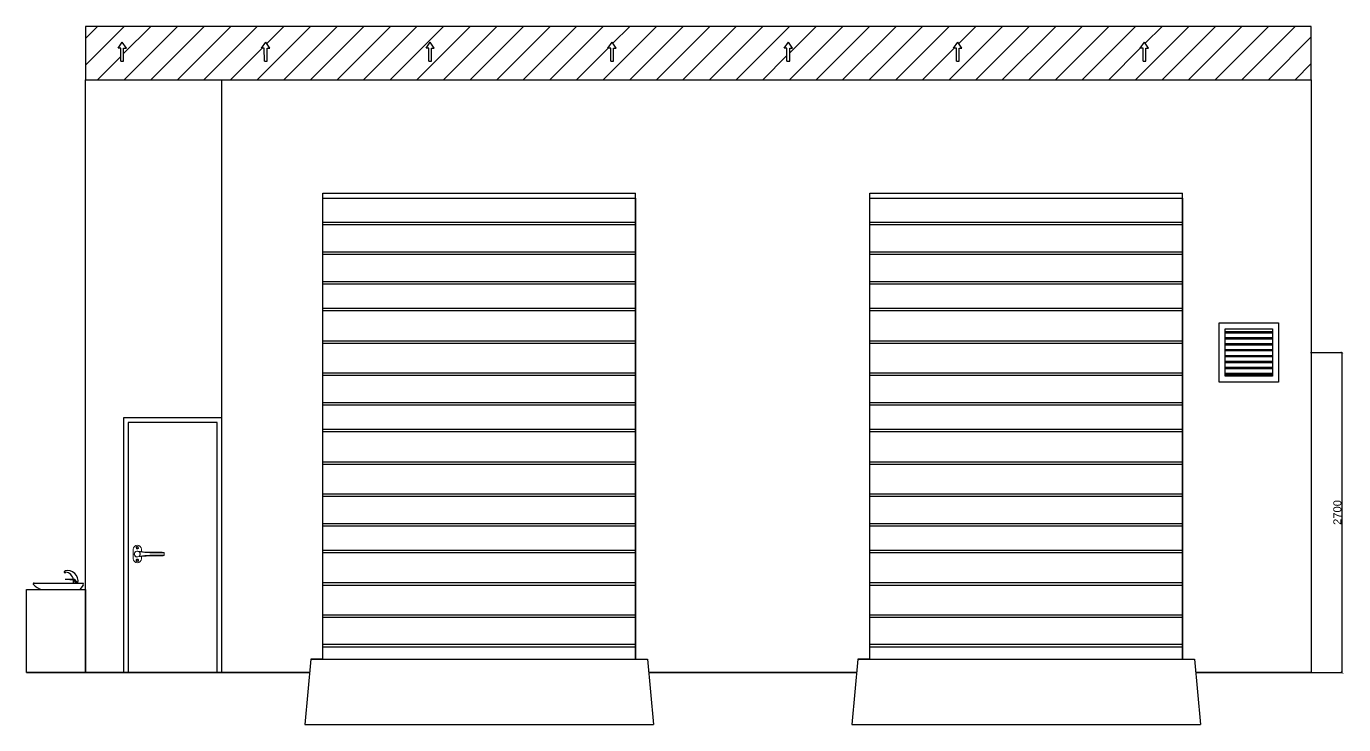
# Model space of a CAD drawing. Header units: millimetres. Extents: x -152054 to 94068, y -14280 to 91468.
# Drawn here: x -39533 to -28420, y 25382 to 31271 of the extents above; entities that cross this region are included whole.
import ezdxf

# ---------------------------------------------------------------- set-up
doc = ezdxf.new("R2010")
doc.units = ezdxf.units.MM
doc.linetypes.add('DASHED', pattern=[0.75, 0.5, -0.25])
doc.layers.add('001_Dark_1 5', color=7, linetype='Continuous', lineweight=0)
doc.styles.get("Standard").update_dxf_attribs({"font": 'arial.ttf'})
doc.dimstyles.new('ISO-25', dxfattribs={"dimtxt": 67.5, "dimasz": 22.5, "dimexe": 1.25, "dimexo": 0.625, "dimgap": 5.63, "dimtad": 1, "dimtoh": 1, "dimdec": 0, "dimtxsty": 'Standard', "dimblk": 'ARCHTICK', "dimcen": 2.5, "dimclrd": 40, "dimclre": 40, "dimclrt": 1, "dimadec": 0, "dimazin": 0, "dimtfac": 1, "dimtdec": 0, "dimtmove": 0, "dimatfit": 3, "dimldrblk": 'BOXFILLED', "dimfxl": 1, "dimarcsym": 0})

# ---------------------------------------------------------------- blocks, each defined once
blk = doc.blocks.new('_ArchTick')
at = {"color": 0, "linetype": 'ByBlock', "const_width": 0.15}
blk.add_lwpolyline([(-0.5, -0.5), (0.5, 0.5)], dxfattribs=at)
blk = doc.blocks.new('*D191')
at = {"color": 40, "lineweight": -2, "transparency": 16777216}
for p, q in [((-28700, 28521), (-28431, 28521)), ((-28433, 25821), (-28433, 28521)), ((-28693, 25821), (-28431, 25821))]:
    blk.add_line(p, q, dxfattribs=at)
at = {"layer": 'Defpoints', "color": 0, "transparency": 16777216}
for p in [(-28700, 28521), (-28433, 28521), (-28693, 25821)]:
    blk.add_point(p, dxfattribs=at)
at = {"color": 40, "lineweight": -2, "transparency": 16777216, "xscale": 22.5, "yscale": 22.5, "zscale": 22.5}
for p, rotation in [((-28433, 28521), 90), ((-28433, 25821), 270)]:
    blk.add_blockref('_ArchTick', p, dxfattribs=dict(at, rotation=rotation))
at = {"color": 1, "transparency": 16777216, "insert": (-28473, 27171), "char_height": 67.5, "attachment_point": 5, "rotation": 90}
blk.add_mtext('2700', dxfattribs=at)
blk = doc.blocks.new('_BoxFilled')
at = {"color": 0, "linetype": 'ByBlock', "lineweight": -2}
blk.add_line((-0.5, 0), (-1, 0), dxfattribs=at)
at = {"color": 0, "linetype": 'ByBlock'}
blk.add_solid([(-0.5, 0.5), (0.5, 0.5), (-0.5, -0.5), (0.5, -0.5)], dxfattribs=at)

msp = doc.modelspace()

# ---------------------------------------------------------------- hatches: boundary and pattern name
h = msp.add_hatch()
h.set_pattern_fill('ANSI31', color=3, scale=50)
h.set_pattern_definition([(45, (6411.28, -14535.73), (-112.2532, 112.2532), [])])
h.paths.add_polyline_path([(-28693.4, 31270.7), (-39033.4, 31270.7), (-39033.4, 30820.7), (-28693.4, 30820.7)])
h.paths.add_polyline_path([(-36092, 31086.6), (-36115.2, 31086.6), (-36115, 30976.4), (-36138.3, 30976.4), (-36138.4, 31086.5), (-36161.7, 31086.5), (-36126.9, 31137.6)], flags=16)
h.paths.add_polyline_path([(-34626.5, 31086.5), (-34591.7, 31137.6), (-34556.8, 31086.6), (-34580, 31086.6), (-34579.9, 30976.4), (-34603.1, 30976.4), (-34603.3, 31086.5)], flags=16)
h.paths.add_polyline_path([(-37479.2, 31086.6), (-37502.4, 31086.6), (-37502.3, 30976.4), (-37525.5, 30976.4), (-37525.7, 31086.5), (-37548.9, 31086.5), (-37514.1, 31137.6)], flags=16)
h.paths.add_polyline_path([(-33139.7, 31086.5), (-33104.9, 31137.6), (-33070, 31086.6), (-33093.2, 31086.6), (-33093, 30976.4), (-33116.3, 30976.4), (-33116.4, 31086.5)], flags=16)
h.paths.add_polyline_path([(-38689.7, 31086.6), (-38712.9, 31086.6), (-38712.8, 30976.4), (-38736, 30976.4), (-38736.2, 31086.5), (-38759.4, 31086.5), (-38724.6, 31137.6)], flags=16)
h.paths.add_polyline_path([(-31710.7, 31086.5), (-31675.9, 31137.6), (-31640.9, 31086.6), (-31664.2, 31086.6), (-31664, 30976.4), (-31687.2, 30976.4), (-31687.4, 31086.5)], flags=16)
h.paths.add_polyline_path([(-30135.7, 31086.5), (-30100.9, 31137.6), (-30066, 31086.6), (-30089.2, 31086.6), (-30089.1, 30976.4), (-30112.3, 30976.4), (-30112.5, 31086.5)], flags=16)
h = msp.add_hatch()
h.set_pattern_fill('ANSI32', color=3)
h.set_pattern_definition([(45, (6411.281, -14535.726), (-6.7351921, 6.7351921), []), (45, (6415.771, -14535.726), (-6.7351921, 6.7351921), [])])
h.paths.add_polyline_path([(-29020.1, 28696.1), (-29420.1, 28696.1), (-29420.1, 28686.1), (-29020.1, 28686.1)])
h.paths.add_polyline_path([(-29020.1, 28646.1), (-29420.1, 28646.1), (-29420.1, 28636.1), (-29020.1, 28636.1)])
h.paths.add_polyline_path([(-29020.1, 28596.1), (-29420.1, 28596.1), (-29420.1, 28586.1), (-29020.1, 28586.1)])
h.paths.add_polyline_path([(-29020.1, 28546.1), (-29420.1, 28546.1), (-29420.1, 28536.1), (-29020.1, 28536.1)])
h.paths.add_polyline_path([(-29020.1, 28496.1), (-29420.1, 28496.1), (-29420.1, 28486.1), (-29020.1, 28486.1)])
h.paths.add_polyline_path([(-29020.1, 28446.1), (-29420.1, 28446.1), (-29420.1, 28436.1), (-29020.1, 28436.1)])
h.paths.add_polyline_path([(-29020.1, 28396.1), (-29420.1, 28396.1), (-29420.1, 28386.1), (-29020.1, 28386.1)])
h.paths.add_polyline_path([(-29020.1, 28346.1), (-29420.1, 28346.1), (-29420.1, 28336.1), (-29020.1, 28336.1)])

# ---------------------------------------------------------------- linework, layer by layer
for points in [[(-39033.4, 30820.7), (-28693.4, 30820.7), (-28693.4, 31270.7), (-39033.4, 31270.7)], [(-29470.1, 28771.1), (-28970.1, 28771.1), (-28970.1, 28271.1), (-29470.1, 28271.1)], [(-39533.4, 26521), (-39033.4, 26521), (-39033.4, 25820.7), (-39533.4, 25820.7)]]:
    msp.add_lwpolyline(points, close=True)
for points in [[(-38736.2, 31086.5), (-38759.4, 31086.5), (-38724.6, 31137.6)], [(-38712.9, 31086.6), (-38689.7, 31086.6), (-38724.6, 31137.6)], [(-37525.7, 31086.5), (-37548.9, 31086.5), (-37514.1, 31137.6)], [(-37502.4, 31086.6), (-37479.2, 31086.6), (-37514.1, 31137.6)], [(-36138.4, 31086.5), (-36161.7, 31086.5), (-36126.9, 31137.6)], [(-36115.2, 31086.6), (-36092, 31086.6), (-36126.9, 31137.6)], [(-34603.3, 31086.5), (-34626.5, 31086.5), (-34591.7, 31137.6)], [(-34580, 31086.6), (-34556.8, 31086.6), (-34591.7, 31137.6)], [(-33116.4, 31086.5), (-33139.7, 31086.5), (-33104.9, 31137.6)], [(-33093.2, 31086.6), (-33070, 31086.6), (-33104.9, 31137.6)], [(-31687.4, 31086.5), (-31710.7, 31086.5), (-31675.9, 31137.6)], [(-31664.2, 31086.6), (-31640.9, 31086.6), (-31675.9, 31137.6)], [(-30112.5, 31086.5), (-30135.7, 31086.5), (-30100.9, 31137.6)], [(-30089.2, 31086.6), (-30066, 31086.6), (-30100.9, 31137.6)], [(-38736, 30976.4), (-38736.2, 31086.5)], [(-38712.8, 30976.4), (-38712.9, 31086.6)], [(-37525.5, 30976.4), (-37525.7, 31086.5)], [(-37502.3, 30976.4), (-37502.4, 31086.6)], [(-36138.3, 30976.4), (-36138.4, 31086.5)], [(-36115, 30976.4), (-36115.2, 31086.6)], [(-34603.1, 30976.4), (-34603.3, 31086.5)], [(-34579.9, 30976.4), (-34580, 31086.6)], [(-33116.3, 30976.4), (-33116.4, 31086.5)], [(-33093, 30976.4), (-33093.2, 31086.6)], [(-31687.2, 30976.4), (-31687.4, 31086.5)], [(-31664, 30976.4), (-31664.2, 31086.6)], [(-30112.3, 30976.4), (-30112.5, 31086.5)], [(-30089.1, 30976.4), (-30089.2, 31086.6)], [(-38736, 30976.4), (-38712.8, 30976.4)], [(-37525.5, 30976.4), (-37502.3, 30976.4)], [(-36138.3, 30976.4), (-36115, 30976.4)], [(-34603.1, 30976.4), (-34579.9, 30976.4)], [(-33116.3, 30976.4), (-33093, 30976.4)], [(-31687.2, 30976.4), (-31664, 30976.4)], [(-30112.3, 30976.4), (-30089.1, 30976.4)], [(-39033.4, 25820.7), (-39033.4, 30820.7), (-28693.4, 30820.7)], [(-37143.4, 25820.7), (-39033.4, 25820.7), (-39033.4, 30820.7), (-28693.4, 30820.7), (-28693.4, 25820.7), (-29668.4, 25820.7)], [(-37883.4, 25820.7), (-37883.4, 30820.7)], [(-37033.2, 29864.1), (-34393.4, 29864.1)], [(-37033.2, 25933.5), (-37033.2, 29864.1)], [(-37033.2, 25933.5), (-37033.2, 29820.7), (-34393.4, 29820.7), (-34393.4, 25933.5)], [(-34393.4, 25933.5), (-34393.4, 29864.1)], [(-32418.4, 29864.1), (-29778.4, 29864.1)], [(-32418.4, 25933.5), (-32418.4, 29864.1)], [(-32418.4, 25933.5), (-32418.4, 29820.7), (-29778.7, 29820.7), (-29778.7, 25933.5)], [(-29778.4, 25933.5), (-29778.4, 29864.1)], [(-37033.2, 29619.3), (-34393.4, 29619.3)], [(-37033.2, 29599.3), (-34393.4, 29599.3)], [(-32418.4, 29619.3), (-29778.7, 29619.3)], [(-32418.4, 29599.3), (-29778.7, 29599.3)], [(-37033.2, 29369.3), (-34393.4, 29369.3)], [(-37033.2, 29349.3), (-34393.4, 29349.3)], [(-32418.4, 29369.3), (-29778.7, 29369.3)], [(-32418.4, 29349.3), (-29778.7, 29349.3)], [(-37033.2, 29119.3), (-34393.4, 29119.3)], [(-32418.4, 29119.3), (-29778.7, 29119.3)], [(-37033.2, 29099.3), (-34393.4, 29099.3)], [(-32418.4, 29099.3), (-29778.7, 29099.3)], [(-37033.2, 28894.3), (-34393.4, 28894.3)], [(-37033.2, 28874.3), (-34393.4, 28874.3)], [(-32418.4, 28894.3), (-29778.7, 28894.3)], [(-32418.4, 28874.3), (-29778.7, 28874.3)], [(-29420.1, 28721.1), (-29020.1, 28721.1), (-29020.1, 28321.1), (-29420.1, 28321.1), (-29420.1, 28721.1)], [(-29420.1, 28721.1), (-29020.1, 28721.1)], [(-29420.1, 28696.1), (-29020.1, 28696.1)], [(-29420.1, 28686.1), (-29020.1, 28686.1)], [(-37033.2, 28619.3), (-34393.4, 28619.3)], [(-37033.2, 28599.3), (-34393.4, 28599.3)], [(-32418.4, 28619.3), (-29778.7, 28619.3)], [(-32418.4, 28599.3), (-29778.7, 28599.3)], [(-29420.1, 28646.1), (-29020.1, 28646.1)], [(-29420.1, 28636.1), (-29020.1, 28636.1)], [(-29420.1, 28596.1), (-29020.1, 28596.1)], [(-29420.1, 28586.1), (-29020.1, 28586.1)], [(-29420.1, 28546.1), (-29020.1, 28546.1)], [(-29420.1, 28536.1), (-29020.1, 28536.1)], [(-29420.1, 28496.1), (-29020.1, 28496.1)], [(-29420.1, 28486.1), (-29020.1, 28486.1)], [(-37033.2, 28349.3), (-34393.4, 28349.3)], [(-32418.4, 28349.3), (-29778.7, 28349.3)], [(-29420.1, 28446.1), (-29020.1, 28446.1)], [(-29420.1, 28436.1), (-29020.1, 28436.1)], [(-29420.1, 28396.1), (-29020.1, 28396.1)], [(-29420.1, 28386.1), (-29020.1, 28386.1)], [(-29420.1, 28346.1), (-29020.1, 28346.1)], [(-37033.2, 28329.3), (-34393.4, 28329.3)], [(-32418.4, 28329.3), (-29778.7, 28329.3)], [(-29420.1, 28336.1), (-29020.1, 28336.1)], [(-37033.2, 28099.3), (-34393.4, 28099.3)], [(-37033.2, 28079.3), (-34393.4, 28079.3)], [(-32418.4, 28099.3), (-29778.7, 28099.3)], [(-32418.4, 28079.3), (-29778.7, 28079.3)], [(-37883.4, 25820.7), (-37883.4, 27970.7), (-38713.8, 27970.7), (-38713.8, 25820.7), (-37883.4, 25820.7)], [(-37923.4, 25820.7), (-37923.4, 27930.7), (-38673.8, 27930.7), (-38673.8, 25820.7)], [(-37033.2, 27874.3), (-34393.4, 27874.3)], [(-37033.2, 27854.3), (-34393.4, 27854.3)], [(-32418.4, 27874.3), (-29778.7, 27874.3)], [(-32418.4, 27854.3), (-29778.7, 27854.3)], [(-37033.2, 27599.3), (-34393.4, 27599.3)], [(-37033.2, 27579.3), (-34393.4, 27579.3)], [(-32418.4, 27599.3), (-29778.7, 27599.3)], [(-32418.4, 27579.3), (-29778.7, 27579.3)], [(-37033.2, 27329.3), (-34393.4, 27329.3)], [(-37033.2, 27309.3), (-34393.4, 27309.3)], [(-32418.4, 27329.3), (-29778.7, 27329.3)], [(-32418.4, 27309.3), (-29778.7, 27309.3)], [(-37033.2, 27079.3), (-34393.4, 27079.3)], [(-37033.2, 27059.3), (-34393.4, 27059.3)], [(-32418.4, 27079.3), (-29778.7, 27079.3)], [(-32418.4, 27059.3), (-29778.7, 27059.3)], [(-37033.2, 26854.3), (-34393.4, 26854.3)], [(-37033.2, 26834.3), (-34393.4, 26834.3)], [(-32418.4, 26854.3), (-29778.7, 26854.3)], [(-32418.4, 26834.3), (-29778.7, 26834.3)], [(-39211.6, 26672.8), (-39208.6, 26678.4)], [(-39211.6, 26672.8), (-39202.1, 26668.8)], [(-39467.8, 26574.5), (-39052.9, 26574.5)], [(-39214.5, 26665.3), (-39205, 26661.2)], [(-39098.8, 26574.5), (-39124, 26606.7), (-39205.4, 26606.7)], [(-39113.2, 26574.5), (-39130.7, 26601.5), (-39205.4, 26606.7)], [(-37033.2, 26579.3), (-34393.4, 26579.3)], [(-32418.4, 26579.3), (-29778.7, 26579.3)], [(-39055.1, 26557.9), (-39083.1, 26521)], [(-37033.2, 26559.3), (-34393.4, 26559.3)], [(-32418.4, 26559.3), (-29778.7, 26559.3)], [(-37033.2, 26309.3), (-34393.4, 26309.3)], [(-37033.2, 26289.3), (-34393.4, 26289.3)], [(-32418.4, 26309.3), (-29778.7, 26309.3)], [(-32418.4, 26289.3), (-29778.7, 26289.3)], [(-37033.2, 26059.3), (-34393.4, 26059.3)], [(-37033.2, 26039.3), (-34393.4, 26039.3)], [(-32418.4, 26059.3), (-29778.7, 26059.3)], [(-32418.4, 26039.3), (-29778.7, 26039.3)], [(-37133.2, 25933.5), (-37183.2, 25381.9)], [(-37033.2, 25933.5), (-37133.2, 25933.5)], [(-37129.6, 25933.5), (-34293.4, 25933.5)], [(-34393.4, 25933.5), (-34293.4, 25933.5), (-34243.4, 25381.9)], [(-32518.4, 25933.5), (-32568.4, 25381.9)], [(-32418.4, 25933.5), (-32518.4, 25933.5)], [(-32514.9, 25933.5), (-29678.7, 25933.5)], [(-29778.7, 25933.5), (-29678.7, 25933.5), (-29628.7, 25381.9)], [(-39533.4, 25820.7), (-37143.4, 25820.7)], [(-34283.2, 25820.7), (-32528.7, 25820.7)], [(-32528.7, 25820.7), (-34283.2, 25820.7)], [(-29668.4, 25820.7), (-28693.4, 25820.7)], [(-37183.2, 25381.9), (-34243.4, 25381.9)], [(-32568.4, 25381.9), (-29628.7, 25381.9)]]:
    msp.add_lwpolyline(points)
for centre, radius, start, end in [((-39209.9, 26667.8), 5.3, 109.16359, 208.99769), ((-39187.5, 26590.7), 90.2, 349.6598, 103.51023), ((-39468.6, 26567.9), 6.68, 83.40232, 225.4), ((-39362.2, 26667.5), 152.4, 223.2171, 254.00817), ((-39208, 26666.7), 6.23, 298.458, 19.70328), ((-39213.3, 26591.2), 78.4, 11.35825, 81.80537), ((-39213.3, 26591.2), 78.4, 347.69394, 7.67308), ((-39069.7, 26568.2), 17.9, 324.71605, 20.62727)]:
    msp.add_arc(centre, radius, start, end)
at = {"layer": '001_Dark_1 5', "linetype": 'Continuous'}
for p, q in [((-38631.9, 26860.4), (-38631.9, 26781)), ((-38563.2, 26840.1), (-38563.2, 26860.4)), ((-38563.2, 26781), (-38563.2, 26801.4)), ((-38500.3, 26837.1), (-38401.2, 26837.1)), ((-38401.2, 26804.3), (-38500.3, 26804.3)), ((-38490.8, 26831.5), (-38373.6, 26831.5)), ((-38373.6, 26809.9), (-38490.8, 26809.9)), ((-38371.1, 26831.5), (-38371.1, 26809.9))]:
    msp.add_line(p, q, dxfattribs=at)
at = {"layer": '001_Dark_1 5', "linetype": 'DASHED'}
for centre, radius in [((-38597.5, 26873.6), 10.6), ((-38597.5, 26873.6), 6.35), ((-38597.5, 26767.8), 10.6), ((-38597.5, 26767.8), 6.35)]:
    msp.add_circle(centre, radius, dxfattribs=at)
at = {"layer": '001_Dark_1 5', "linetype": 'Continuous'}
for centre, radius, start, end in [((-38597.5, 26860.4), 34.4, 0, 180), ((-38597.5, 26820.7), 25.4, 58.7771, 301.2229), ((-38597.5, 26820.7), 23.3, 81.90917, 278.09083), ((-38500.3, 27504.8), 667.7, 261.90917, 270), ((-38500.3, 26136.6), 667.7, 90, 98.09083), ((-38482.2, 27337.2), 505.7, 259.55562, 269.02108), ((-38482.2, 26304.3), 505.7, 90.97892, 100.44438), ((-38402.5, 26730.8), 106.3, 73.28547, 89.26281), ((-38402.5, 26910.6), 106.3, 270.73719, 286.71453), ((-38372.3, 26831.5), 1.19, 0, 73.31327), ((-38372.3, 26809.9), 1.19, 286.68673, 0), ((-38597.5, 26781), 34.4, 180, 0)]:
    msp.add_arc(centre, radius, start, end, dxfattribs=at)
at = {"layer": '001_Dark_1 5', "linetype": 'DASHED'}
for radius, start, end in [(23.3, 278.09083, 81.90917), (25.4, 301.2229, 58.7771)]:
    msp.add_arc((-38597.5, 26820.7), radius, start, end, dxfattribs=at)

# ---------------------------------------------------------------- dimensions: what is measured, and where the dimension line sits
dim = msp.add_linear_dim(base=(-28432.6, 28521.1), p1=(-28693.4, 25820.7), p2=(-28700.4, 28521.1), angle=90, dimstyle='ISO-25')
dim.commit()
dim.dimension.update_dxf_attribs({"geometry": '*D191', "text_midpoint": (-28472.7, 27170.9)})

doc.saveas('drawing.dxf')
